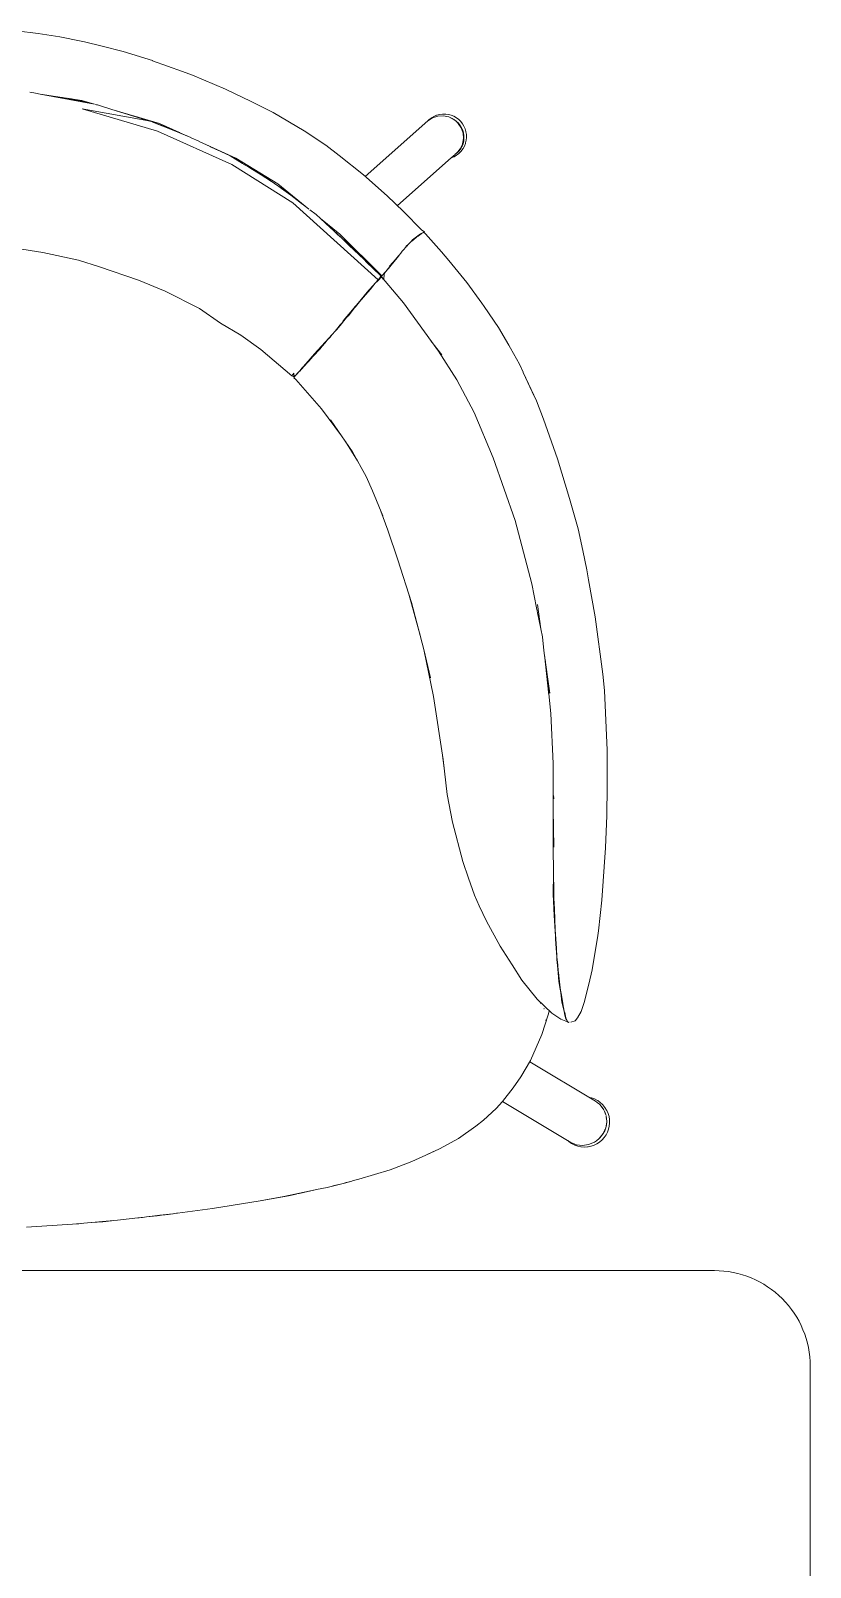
# Model space of a CAD drawing. Header units: millimetres. Extents: x 7998 to 72132, y -12523 to 5591.
# Drawn here: x 65391.8 to 65432.5, y -9574.1 to -9493.9 of the extents above; entities that cross this region are included whole.
import ezdxf

# ---------------------------------------------------------------- set-up
doc = ezdxf.new("R2010")
doc.units = ezdxf.units.MM
doc.layers.add('Xray_Furniture Temporary', color=23, linetype='Continuous', lineweight=15)

msp = doc.modelspace()

# ---------------------------------------------------------------- linework, layer by layer
at = {"layer": 'Xray_Furniture Temporary', "lineweight": 0}
for p, q in [((65391.094, -9493.863), (65392.23, -9494.003)), ((65392.23, -9494.003), (65393.355, -9494.189)), ((65393.355, -9494.189), (65394.479, -9494.409)), ((65394.652, -9494.439), (65394.479, -9494.409)), ((65395.576, -9494.669), (65394.652, -9494.439)), ((65396.659, -9494.951), (65395.576, -9494.669)), ((65396.659, -9494.951), (65398.196, -9495.424)), ((65398.2, -9495.429), (65398.196, -9495.424)), ((65399.771, -9495.983), (65398.2, -9495.429)), ((65400.294, -9496.182), (65399.771, -9495.983)), ((65400.294, -9496.182), (65402.004, -9496.906)), ((65391.891, -9497.088), (65391.789, -9497.075)), ((65392.007, -9497.105), (65391.891, -9497.088)), ((65392.092, -9497.122), (65392.007, -9497.105)), ((65392.335, -9497.17), (65392.092, -9497.122)), ((65394.505, -9497.5), (65392.335, -9497.17)), ((65395.174, -9497.703), (65392.335, -9497.17)), ((65393.495, -9497.347), (65393.959, -9497.434)), ((65393.961, -9497.425), (65393.745, -9497.385)), ((65393.959, -9497.434), (65395.174, -9497.703)), ((65394.967, -9497.65), (65393.961, -9497.425)), ((65403.356, -9497.555), (65402.004, -9496.906)), ((65395.174, -9497.703), (65394.505, -9497.5)), ((65394.521, -9497.947), (65398.461, -9499.11)), ((65398.095, -9498.59), (65394.521, -9497.947)), ((65395.174, -9497.703), (65394.967, -9497.65)), ((65395.247, -9497.721), (65395.226, -9497.715)), ((65395.273, -9497.725), (65395.247, -9497.721)), ((65395.273, -9497.725), (65395.333, -9497.739)), ((65395.333, -9497.739), (65395.375, -9497.75)), ((65395.375, -9497.75), (65396.08, -9497.969)), ((65398.57, -9498.71), (65396.08, -9497.969)), ((65396.08, -9497.969), (65397.839, -9498.508)), ((65403.356, -9497.555), (65404.492, -9498.133)), ((65404.492, -9498.133), (65406.115, -9499.085)), ((65413.024, -9498.277), (65413.044, -9498.27)), ((65413.044, -9498.27), (65413.188, -9498.231)), ((65413.188, -9498.231), (65413.336, -9498.212)), ((65413.336, -9498.212), (65413.358, -9498.212)), ((65413.487, -9498.213), (65413.358, -9498.212)), ((65413.487, -9498.213), (65413.506, -9498.213)), ((65413.653, -9498.233), (65413.506, -9498.213)), ((65413.797, -9498.272), (65413.653, -9498.233)), ((65397.404, -9498.363), (65397.839, -9498.508)), ((65397.841, -9498.499), (65397.664, -9498.44)), ((65397.839, -9498.508), (65397.901, -9498.531)), ((65398.045, -9498.574), (65397.841, -9498.499)), ((65398.045, -9498.574), (65397.901, -9498.531)), ((65398.095, -9498.59), (65398.057, -9498.579)), ((65398.095, -9498.59), (65398.177, -9498.623)), ((65398.74, -9498.83), (65398.177, -9498.623)), ((65398.219, -9498.638), (65398.519, -9498.758)), ((65398.519, -9498.758), (65398.738, -9498.838)), ((65399.604, -9499.177), (65398.57, -9498.71)), ((65398.738, -9498.838), (65399.601, -9499.185)), ((65399.604, -9499.177), (65398.74, -9498.83)), ((65412.579, -9498.561), (65409.307, -9501.471)), ((65412.579, -9498.561), (65412.817, -9498.404)), ((65412.624, -9498.512), (65412.579, -9498.561)), ((65412.742, -9498.42), (65412.624, -9498.512)), ((65412.757, -9498.41), (65412.742, -9498.42)), ((65412.757, -9498.41), (65412.886, -9498.334)), ((65412.817, -9498.404), (65413.09, -9498.316)), ((65413.024, -9498.277), (65412.886, -9498.334)), ((65413.09, -9498.316), (65413.379, -9498.302)), ((65413.379, -9498.302), (65413.665, -9498.363)), ((65413.665, -9498.363), (65413.698, -9498.38)), ((65413.706, -9498.382), (65413.698, -9498.38)), ((65413.837, -9498.437), (65413.706, -9498.382)), ((65413.706, -9498.382), (65413.927, -9498.495)), ((65413.837, -9498.437), (65413.779, -9498.42)), ((65413.935, -9498.33), (65413.797, -9498.272)), ((65413.832, -9498.447), (65413.837, -9498.437)), ((65413.961, -9498.508), (65413.837, -9498.437)), ((65413.837, -9498.437), (65413.889, -9498.476)), ((65413.927, -9498.495), (65413.943, -9498.508)), ((65414.065, -9498.405), (65413.935, -9498.33)), ((65413.957, -9498.515), (65413.943, -9498.508)), ((65413.957, -9498.515), (65413.961, -9498.508)), ((65413.994, -9498.548), (65413.957, -9498.515)), ((65413.961, -9498.508), (65414.075, -9498.595)), ((65414.009, -9498.566), (65413.994, -9498.548)), ((65414.075, -9498.595), (65413.994, -9498.548)), ((65414.009, -9498.566), (65414.064, -9498.608)), ((65414.075, -9498.595), (65414.064, -9498.608)), ((65414.064, -9498.608), (65414.12, -9498.663)), ((65414.171, -9498.701), (65414.064, -9498.608)), ((65414.065, -9498.405), (65414.073, -9498.41)), ((65414.073, -9498.41), (65414.19, -9498.5)), ((65414.177, -9498.696), (65414.075, -9498.595)), ((65414.075, -9498.595), (65414.133, -9498.668)), ((65414.12, -9498.663), (65414.149, -9498.689)), ((65414.149, -9498.689), (65414.156, -9498.699)), ((65414.164, -9498.707), (65414.251, -9498.818)), ((65414.164, -9498.707), (65414.315, -9498.931)), ((65414.177, -9498.696), (65414.171, -9498.701)), ((65414.251, -9498.818), (65414.171, -9498.701)), ((65414.265, -9498.809), (65414.177, -9498.696)), ((65414.295, -9498.603), (65414.19, -9498.5)), ((65414.265, -9498.809), (65414.2, -9498.743)), ((65414.251, -9498.818), (65414.265, -9498.809)), ((65414.251, -9498.818), (65414.315, -9498.931)), ((65414.331, -9498.936), (65414.251, -9498.818)), ((65414.338, -9498.932), (65414.265, -9498.809)), ((65414.265, -9498.809), (65414.303, -9498.895)), ((65414.386, -9498.719), (65414.295, -9498.603)), ((65414.315, -9498.931), (65414.413, -9499.206)), ((65414.315, -9498.931), (65414.323, -9498.94)), ((65414.323, -9498.94), (65414.38, -9499.069)), ((65414.331, -9498.936), (65414.338, -9498.932)), ((65414.428, -9499.202), (65414.331, -9498.936)), ((65414.338, -9498.932), (65414.396, -9499.063)), ((65414.396, -9499.063), (65414.348, -9498.982)), ((65414.396, -9499.063), (65414.38, -9499.069)), ((65414.38, -9499.069), (65414.419, -9499.204)), ((65414.461, -9498.846), (65414.386, -9498.719)), ((65414.436, -9499.201), (65414.396, -9499.063)), ((65414.396, -9499.063), (65414.411, -9499.155)), ((65414.461, -9498.846), (65414.52, -9498.981)), ((65414.52, -9498.981), (65414.562, -9499.122)), ((65402.344, -9500.848), (65398.461, -9499.11)), ((65399.601, -9499.185), (65400.197, -9499.445)), ((65399.631, -9499.189), (65399.604, -9499.177)), ((65399.631, -9499.189), (65400.197, -9499.445)), ((65400.219, -9499.455), (65400.62, -9499.636)), ((65400.637, -9499.644), (65401.209, -9499.912)), ((65400.637, -9499.644), (65401.181, -9499.889)), ((65406.115, -9499.085), (65407.241, -9499.845)), ((65407.241, -9499.845), (65407.951, -9500.368)), ((65414.386, -9499.777), (65414.281, -9500.005)), ((65414.347, -9499.884), (65414.406, -9499.758)), ((65414.386, -9499.777), (65414.347, -9499.884)), ((65414.362, -9499.892), (65414.413, -9499.761)), ((65414.362, -9499.892), (65414.385, -9499.803)), ((65414.39, -9499.77), (65414.386, -9499.777)), ((65414.437, -9499.495), (65414.39, -9499.77)), ((65414.429, -9499.621), (65414.406, -9499.718)), ((65414.406, -9499.758), (65414.429, -9499.621)), ((65414.413, -9499.761), (65414.406, -9499.758)), ((65414.413, -9499.206), (65414.413, -9499.214)), ((65414.413, -9499.214), (65414.437, -9499.495)), ((65414.413, -9499.761), (65414.446, -9499.624)), ((65414.446, -9499.624), (65414.414, -9499.709)), ((65414.419, -9499.204), (65414.44, -9499.342)), ((65414.436, -9499.201), (65414.428, -9499.202)), ((65414.44, -9499.342), (65414.428, -9499.202)), ((65414.444, -9499.482), (65414.429, -9499.621)), ((65414.429, -9499.621), (65414.453, -9499.483)), ((65414.446, -9499.624), (65414.429, -9499.621)), ((65414.457, -9499.341), (65414.433, -9499.252)), ((65414.457, -9499.341), (65414.436, -9499.201)), ((65414.44, -9499.342), (65414.457, -9499.341)), ((65414.44, -9499.342), (65414.444, -9499.482)), ((65414.453, -9499.483), (65414.44, -9499.342)), ((65414.446, -9499.624), (65414.445, -9499.531)), ((65414.461, -9499.483), (65414.446, -9499.624)), ((65414.457, -9499.341), (65414.449, -9499.434)), ((65414.453, -9499.483), (65414.461, -9499.483)), ((65414.461, -9499.483), (65414.457, -9499.341)), ((65414.536, -9499.743), (65414.482, -9499.883)), ((65414.536, -9499.743), (65414.542, -9499.723)), ((65414.542, -9499.723), (65414.576, -9499.579)), ((65414.565, -9499.133), (65414.562, -9499.122)), ((65414.588, -9499.282), (65414.565, -9499.133)), ((65414.576, -9499.579), (65414.591, -9499.431)), ((65414.591, -9499.431), (65414.588, -9499.282)), ((65401.212, -9499.904), (65401.181, -9499.889)), ((65401.209, -9499.912), (65401.232, -9499.924)), ((65401.212, -9499.904), (65402.552, -9500.509)), ((65401.515, -9500.056), (65401.212, -9499.904)), ((65401.232, -9499.924), (65401.515, -9500.056)), ((65401.531, -9500.064), (65402.251, -9500.402)), ((65402.251, -9500.402), (65402.893, -9500.79)), ((65404.744, -9501.856), (65402.552, -9500.509)), ((65407.951, -9500.368), (65409.217, -9501.392)), ((65413.787, -9500.504), (65410.987, -9502.994)), ((65413.794, -9500.502), (65413.787, -9500.504)), ((65413.994, -9500.32), (65413.794, -9500.502)), ((65413.932, -9500.444), (65413.794, -9500.502)), ((65413.932, -9500.444), (65413.944, -9500.438)), ((65413.944, -9500.438), (65414.073, -9500.363)), ((65413.994, -9500.32), (65414.006, -9500.313)), ((65414.006, -9500.313), (65413.998, -9500.316)), ((65414.004, -9500.31), (65414.006, -9500.313)), ((65414.006, -9500.313), (65414.115, -9500.227)), ((65414.075, -9500.247), (65414.006, -9500.313)), ((65414.006, -9500.313), (65414.038, -9500.281)), ((65414.073, -9500.363), (65414.191, -9500.27)), ((65414.095, -9500.233), (65414.075, -9500.247)), ((65414.095, -9500.233), (65414.11, -9500.221)), ((65414.11, -9500.221), (65414.142, -9500.183)), ((65414.115, -9500.227), (65414.11, -9500.221)), ((65414.115, -9500.227), (65414.212, -9500.127)), ((65414.212, -9500.127), (65414.142, -9500.183)), ((65414.142, -9500.183), (65414.155, -9500.161)), ((65414.155, -9500.161), (65414.199, -9500.115)), ((65414.191, -9500.27), (65414.205, -9500.259)), ((65414.199, -9500.115), (65414.245, -9500.053)), ((65414.212, -9500.127), (65414.199, -9500.115)), ((65414.205, -9500.259), (65414.309, -9500.151)), ((65414.295, -9500.014), (65414.212, -9500.127)), ((65414.212, -9500.127), (65414.257, -9500.047)), ((65414.262, -9500.034), (65414.245, -9500.053)), ((65414.245, -9500.053), (65414.257, -9500.047)), ((65414.257, -9500.047), (65414.262, -9500.034)), ((65414.267, -9500.023), (65414.262, -9500.034)), ((65414.273, -9500.022), (65414.267, -9500.023)), ((65414.281, -9500.005), (65414.273, -9500.022)), ((65414.273, -9500.022), (65414.288, -9500.01)), ((65414.347, -9499.884), (65414.281, -9500.005)), ((65414.288, -9500.01), (65414.347, -9499.884)), ((65414.288, -9500.01), (65414.295, -9500.014)), ((65414.295, -9500.014), (65414.362, -9499.892)), ((65414.362, -9499.892), (65414.309, -9499.966)), ((65414.309, -9500.151), (65414.398, -9500.031)), ((65414.347, -9499.884), (65414.362, -9499.892)), ((65414.398, -9500.031), (65414.41, -9500.014)), ((65414.41, -9500.014), (65414.482, -9499.883)), ((65405.523, -9502.843), (65402.344, -9500.848)), ((65404.744, -9501.856), (65402.893, -9500.79)), ((65402.975, -9500.838), (65403.17, -9500.958)), ((65403.17, -9500.958), (65403.272, -9501.016)), ((65403.272, -9501.016), (65403.864, -9501.377)), ((65403.868, -9501.37), (65403.347, -9501.052)), ((65403.864, -9501.377), (65404.415, -9501.736)), ((65404.419, -9501.728), (65403.868, -9501.37)), ((65410.457, -9502.484), (65409.217, -9501.392)), ((65404.415, -9501.736), (65404.499, -9501.794)), ((65404.936, -9502.086), (65404.419, -9501.728)), ((65404.499, -9501.794), (65404.633, -9501.882)), ((65404.633, -9501.882), (65404.721, -9501.947)), ((65404.721, -9501.947), (65404.932, -9502.093)), ((65406.368, -9503.177), (65404.744, -9501.856)), ((65405.892, -9502.804), (65404.744, -9501.856)), ((65404.932, -9502.093), (65405.421, -9502.451)), ((65405.425, -9502.444), (65404.936, -9502.086)), ((65405.421, -9502.451), (65405.888, -9502.811)), ((65405.421, -9502.451), (65405.892, -9502.804)), ((65405.892, -9502.804), (65405.425, -9502.444)), ((65409.977, -9506.872), (65405.523, -9502.843)), ((65405.888, -9502.811), (65406, -9502.902)), ((65406.002, -9502.893), (65405.892, -9502.804)), ((65406.142, -9503.008), (65406.009, -9502.899)), ((65406.009, -9502.899), (65406.147, -9503.003)), ((65411.306, -9503.301), (65410.457, -9502.484)), ((65406.418, -9503.21), (65406.748, -9503.46)), ((65406.964, -9503.661), (65406.748, -9503.46)), ((65407.972, -9504.481), (65406.969, -9503.666)), ((65407.492, -9504.152), (65406.969, -9503.666)), ((65412.256, -9504.266), (65411.306, -9503.301)), ((65407.649, -9504.291), (65407.492, -9504.152)), ((65408.069, -9504.674), (65407.649, -9504.291)), ((65407.865, -9504.499), (65407.649, -9504.291)), ((65407.865, -9504.499), (65408.064, -9504.681)), ((65410.163, -9506.649), (65407.972, -9504.481)), ((65408.064, -9504.681), (65408.474, -9505.066)), ((65408.479, -9505.059), (65408.069, -9504.674)), ((65412.186, -9504.47), (65411.775, -9504.778)), ((65411.937, -9504.664), (65411.875, -9504.714)), ((65411.881, -9504.72), (65411.943, -9504.671)), ((65411.998, -9504.618), (65411.937, -9504.664)), ((65411.943, -9504.671), (65412.004, -9504.625)), ((65412.057, -9504.576), (65411.998, -9504.618)), ((65412.004, -9504.625), (65412.063, -9504.583)), ((65412.112, -9504.538), (65412.057, -9504.576)), ((65412.063, -9504.583), (65412.118, -9504.545)), ((65412.163, -9504.505), (65412.112, -9504.538)), ((65412.118, -9504.545), (65412.125, -9504.54)), ((65412.125, -9504.54), (65412.153, -9504.519)), ((65412.21, -9504.475), (65412.153, -9504.519)), ((65412.21, -9504.475), (65412.163, -9504.505)), ((65412.393, -9504.357), (65412.186, -9504.47)), ((65412.251, -9504.451), (65412.21, -9504.475)), ((65412.285, -9504.432), (65412.251, -9504.451)), ((65412.393, -9504.357), (65412.256, -9504.266)), ((65412.311, -9504.419), (65412.285, -9504.432)), ((65412.366, -9504.384), (65412.311, -9504.419)), ((65412.375, -9504.392), (65412.393, -9504.357)), ((65412.375, -9504.392), (65412.457, -9504.467)), ((65413.282, -9505.401), (65412.457, -9504.467)), ((65391.052, -9505.214), (65392.469, -9505.448)), ((65392.469, -9505.448), (65394.327, -9505.839)), ((65409.242, -9505.806), (65408.474, -9505.066)), ((65408.876, -9505.445), (65408.479, -9505.059)), ((65409.242, -9505.806), (65408.876, -9505.445)), ((65411.071, -9505.584), (65411.157, -9505.477)), ((65411.157, -9505.477), (65411.241, -9505.374)), ((65411.241, -9505.374), (65411.323, -9505.277)), ((65411.399, -9505.176), (65411.323, -9505.277)), ((65411.323, -9505.277), (65411.402, -9505.186)), ((65411.468, -9505.093), (65411.399, -9505.176)), ((65411.471, -9505.097), (65411.399, -9505.176)), ((65411.544, -9505.02), (65411.468, -9505.093)), ((65411.544, -9505.02), (65411.471, -9505.097)), ((65411.477, -9505.103), (65411.55, -9505.026)), ((65411.55, -9505.026), (65411.62, -9504.956)), ((65411.681, -9504.883), (65411.614, -9504.949)), ((65411.62, -9504.956), (65411.687, -9504.89)), ((65411.775, -9504.778), (65411.681, -9504.883)), ((65411.747, -9504.823), (65411.681, -9504.883)), ((65411.687, -9504.89), (65411.753, -9504.829)), ((65411.812, -9504.766), (65411.747, -9504.823)), ((65411.753, -9504.829), (65411.818, -9504.773)), ((65411.875, -9504.714), (65411.812, -9504.766)), ((65411.818, -9504.773), (65411.881, -9504.72)), ((65413.282, -9505.401), (65413.665, -9505.857)), ((65395.432, -9506.195), (65394.327, -9505.839)), ((65395.432, -9506.195), (65397.469, -9506.879)), ((65409.377, -9505.938), (65409.242, -9505.806)), ((65410.105, -9506.641), (65409.377, -9505.938)), ((65410.379, -9506.427), (65410.524, -9506.255)), ((65410.471, -9506.332), (65410.529, -9506.262)), ((65410.588, -9506.178), (65410.524, -9506.255)), ((65410.529, -9506.262), (65410.593, -9506.185)), ((65410.727, -9505.978), (65410.573, -9506.153)), ((65410.657, -9506.093), (65410.588, -9506.178)), ((65410.593, -9506.185), (65410.663, -9506.099)), ((65410.663, -9506.099), (65410.73, -9506.015)), ((65410.724, -9506.009), (65410.73, -9506.015)), ((65410.727, -9505.978), (65410.739, -9505.99)), ((65410.732, -9505.999), (65410.728, -9506.004)), ((65410.728, -9506.004), (65410.734, -9506.01)), ((65410.894, -9505.793), (65410.73, -9505.975)), ((65410.73, -9505.975), (65410.739, -9505.99)), ((65410.739, -9505.99), (65410.732, -9505.999)), ((65410.734, -9506.01), (65410.738, -9506.014)), ((65410.738, -9506.005), (65410.748, -9506)), ((65410.812, -9505.898), (65410.739, -9505.99)), ((65410.739, -9505.99), (65410.745, -9505.996)), ((65410.745, -9505.996), (65410.751, -9505.996)), ((65410.751, -9505.996), (65410.818, -9505.905)), ((65410.894, -9505.793), (65410.812, -9505.898)), ((65410.985, -9505.692), (65410.818, -9505.905)), ((65410.934, -9505.742), (65410.894, -9505.793)), ((65410.934, -9505.742), (65410.94, -9505.736)), ((65411.071, -9505.584), (65410.94, -9505.736)), ((65410.985, -9505.692), (65411.071, -9505.584)), ((65414.615, -9507.014), (65413.665, -9505.857)), ((65398.865, -9507.463), (65397.469, -9506.879)), ((65409.58, -9507.358), (65409.83, -9507.042)), ((65409.977, -9506.872), (65409.695, -9507.181)), ((65409.759, -9507.122), (65409.83, -9507.042)), ((65409.906, -9506.966), (65409.898, -9506.959)), ((65409.906, -9506.966), (65410.028, -9506.844)), ((65410.092, -9506.736), (65409.977, -9506.872)), ((65410.028, -9506.844), (65410.104, -9506.756)), ((65410.088, -9506.678), (65410.101, -9506.697)), ((65410.105, -9506.68), (65410.088, -9506.678)), ((65410.097, -9506.736), (65410.092, -9506.736)), ((65410.097, -9506.736), (65410.1, -9506.733)), ((65410.104, -9506.756), (65410.097, -9506.736)), ((65410.1, -9506.733), (65410.125, -9506.74)), ((65410.101, -9506.697), (65410.105, -9506.68)), ((65410.101, -9506.697), (65410.104, -9506.728)), ((65410.148, -9506.715), (65410.104, -9506.728)), ((65410.125, -9506.74), (65410.104, -9506.756)), ((65410.105, -9506.68), (65410.105, -9506.641)), ((65410.148, -9506.715), (65410.125, -9506.74)), ((65410.163, -9506.649), (65410.135, -9506.684)), ((65410.135, -9506.684), (65410.166, -9506.653)), ((65410.139, -9506.688), (65410.153, -9506.678)), ((65410.249, -9506.833), (65410.139, -9506.688)), ((65410.148, -9506.715), (65411.296, -9508.069)), ((65410.153, -9506.678), (65410.249, -9506.833)), ((65410.166, -9506.653), (65410.163, -9506.649)), ((65410.166, -9506.653), (65410.379, -9506.427)), ((65410.269, -9506.857), (65410.296, -9506.548)), ((65410.296, -9506.548), (65410.369, -9506.45)), ((65410.369, -9506.45), (65410.417, -9506.394)), ((65410.417, -9506.394), (65410.471, -9506.332)), ((65414.615, -9507.014), (65415.393, -9508.09)), ((65398.865, -9507.463), (65400.659, -9508.369)), ((65408.853, -9508.181), (65409.496, -9507.412)), ((65409.074, -9507.928), (65409.12, -9507.873)), ((65409.12, -9507.873), (65409.194, -9507.782)), ((65409.58, -9507.358), (65409.194, -9507.782)), ((65409.332, -9507.62), (65409.194, -9507.782)), ((65409.332, -9507.62), (65409.345, -9507.604)), ((65409.345, -9507.604), (65409.579, -9507.328)), ((65409.572, -9507.322), (65409.496, -9507.412)), ((65409.627, -9507.255), (65409.572, -9507.322)), ((65409.579, -9507.328), (65409.676, -9507.216)), ((65409.58, -9507.358), (65409.759, -9507.122)), ((65409.669, -9507.21), (65409.627, -9507.255)), ((65409.695, -9507.181), (65409.669, -9507.21)), ((65409.676, -9507.216), (65409.759, -9507.122)), ((65400.659, -9508.369), (65401.742, -9509.125)), ((65408.504, -9508.605), (65408.126, -9509.07)), ((65408.151, -9508.999), (65408.641, -9508.438)), ((65408.151, -9508.999), (65408.504, -9508.605)), ((65408.511, -9508.612), (65408.256, -9508.924)), ((65408.742, -9508.336), (65408.411, -9508.762)), ((65408.641, -9508.438), (65408.504, -9508.605)), ((65408.511, -9508.612), (65408.647, -9508.445)), ((65408.646, -9508.428), (65408.641, -9508.438)), ((65408.782, -9508.267), (65408.646, -9508.428)), ((65408.647, -9508.445), (65408.742, -9508.336)), ((65408.742, -9508.336), (65408.788, -9508.273)), ((65408.853, -9508.181), (65408.782, -9508.267)), ((65408.788, -9508.273), (65408.932, -9508.1)), ((65408.932, -9508.1), (65409.074, -9507.928)), ((65413.129, -9510.593), (65411.296, -9508.069)), ((65415.523, -9508.265), (65415.393, -9508.09)), ((65416.267, -9509.348), (65415.523, -9508.265)), ((65401.742, -9509.125), (65402.815, -9509.758)), ((65407.87, -9509.38), (65407.732, -9509.544)), ((65407.831, -9509.441), (65407.732, -9509.544)), ((65407.831, -9509.441), (65407.877, -9509.386)), ((65408, -9509.223), (65407.87, -9509.38)), ((65407.877, -9509.386), (65407.894, -9509.367)), ((65407.894, -9509.367), (65408.007, -9509.229)), ((65408.096, -9509.106), (65408, -9509.223)), ((65408.007, -9509.229), (65408.061, -9509.163)), ((65408.061, -9509.163), (65408.256, -9508.924)), ((65408.125, -9509.076), (65408.096, -9509.106)), ((65408.126, -9509.07), (65408.125, -9509.076)), ((65416.267, -9509.348), (65416.81, -9510.273)), ((65402.815, -9509.758), (65403.848, -9510.504)), ((65407.406, -9509.914), (65406.657, -9510.735)), ((65407.243, -9510.11), (65407.053, -9510.325)), ((65407.059, -9510.331), (65407.203, -9510.169)), ((65407.393, -9509.937), (65407.203, -9510.169)), ((65407.393, -9509.937), (65407.243, -9510.11)), ((65407.346, -9509.979), (65407.393, -9509.937)), ((65407.4, -9509.93), (65407.393, -9509.937)), ((65407.422, -9509.906), (65407.4, -9509.93)), ((65407.406, -9509.914), (65407.584, -9509.718)), ((65407.452, -9509.872), (65407.406, -9509.914)), ((65407.452, -9509.872), (65407.422, -9509.906)), ((65407.441, -9509.893), (65407.422, -9509.906)), ((65407.584, -9509.718), (65407.474, -9509.851)), ((65407.732, -9509.544), (65407.584, -9509.718)), ((65412.737, -9510.053), (65413.299, -9510.78)), ((65416.81, -9510.273), (65416.897, -9510.425)), ((65405.469, -9511.872), (65403.848, -9510.504)), ((65406.211, -9511.244), (65406.657, -9510.735)), ((65406.211, -9511.244), (65406.355, -9511.095)), ((65406.283, -9511.181), (65406.657, -9510.735)), ((65406.39, -9511.071), (65406.283, -9511.181)), ((65406.289, -9511.187), (65406.39, -9511.071)), ((65406.434, -9511.013), (65406.355, -9511.095)), ((65406.433, -9511.031), (65406.39, -9511.071)), ((65406.441, -9511.02), (65406.433, -9511.031)), ((65406.434, -9511.013), (65406.466, -9510.978)), ((65406.441, -9511.02), (65406.469, -9510.991)), ((65406.66, -9510.764), (65406.466, -9510.978)), ((65406.466, -9510.978), (65406.576, -9510.87)), ((65406.469, -9510.991), (65406.473, -9510.984)), ((65406.473, -9510.984), (65406.576, -9510.87)), ((65406.576, -9510.87), (65406.612, -9510.834)), ((65406.612, -9510.834), (65406.666, -9510.77)), ((65406.857, -9510.545), (65406.66, -9510.764)), ((65406.666, -9510.77), (65406.863, -9510.551)), ((65407.053, -9510.325), (65406.857, -9510.545)), ((65406.863, -9510.551), (65407.059, -9510.331)), ((65406.95, -9510.462), (65406.863, -9510.551)), ((65407.059, -9510.331), (65406.95, -9510.462)), ((65413.129, -9510.593), (65414.08, -9512.092)), ((65417.358, -9511.27), (65416.897, -9510.425)), ((65405.469, -9511.872), (65405.581, -9511.744)), ((65405.569, -9511.938), (65405.469, -9511.872)), ((65405.581, -9511.744), (65405.569, -9511.938)), ((65405.598, -9511.953), (65405.69, -9511.836)), ((65405.606, -9511.908), (65405.633, -9511.876)), ((65405.614, -9511.907), (65405.612, -9511.914)), ((65405.657, -9511.862), (65405.614, -9511.907)), ((65405.62, -9511.913), (65405.646, -9511.893)), ((65405.708, -9511.804), (65405.633, -9511.876)), ((65405.646, -9511.893), (65405.671, -9511.86)), ((65405.659, -9511.859), (65405.657, -9511.862)), ((65405.665, -9511.854), (65405.659, -9511.859)), ((65405.708, -9511.804), (65405.665, -9511.854)), ((65405.671, -9511.86), (65405.675, -9511.855)), ((65405.746, -9511.779), (65405.69, -9511.836)), ((65405.69, -9511.836), (65405.72, -9511.814)), ((65405.72, -9511.814), (65405.746, -9511.779)), ((65405.84, -9511.665), (65405.74, -9511.773)), ((65405.84, -9511.665), (65405.746, -9511.779)), ((65405.746, -9511.779), (65405.846, -9511.671)), ((65405.884, -9511.62), (65405.84, -9511.665)), ((65405.846, -9511.671), (65405.891, -9511.626)), ((65405.964, -9511.53), (65405.884, -9511.62)), ((65405.891, -9511.626), (65405.971, -9511.536)), ((65405.986, -9511.499), (65405.964, -9511.53)), ((65405.971, -9511.536), (65406.12, -9511.372)), ((65405.986, -9511.499), (65406.033, -9511.445)), ((65406.063, -9511.414), (65406.033, -9511.445)), ((65406.063, -9511.414), (65406.201, -9511.254)), ((65406.114, -9511.366), (65406.063, -9511.414)), ((65406.217, -9511.251), (65406.114, -9511.366)), ((65406.12, -9511.372), (65406.289, -9511.187)), ((65406.201, -9511.254), (65406.211, -9511.244)), ((65406.255, -9511.211), (65406.217, -9511.251)), ((65406.283, -9511.181), (65406.255, -9511.211)), ((65417.552, -9511.688), (65417.358, -9511.27)), ((65417.552, -9511.688), (65417.559, -9511.703)), ((65417.559, -9511.703), (65418.149, -9512.978)), ((65417.559, -9511.703), (65418.255, -9513.191)), ((65405.584, -9511.922), (65405.569, -9511.938)), ((65405.569, -9511.938), (65405.587, -9511.934)), ((65405.594, -9511.948), (65405.574, -9511.983)), ((65405.681, -9512.067), (65405.574, -9511.983)), ((65405.606, -9511.908), (65405.584, -9511.922)), ((65405.584, -9511.922), (65405.587, -9511.934)), ((65405.587, -9511.934), (65405.606, -9511.908)), ((65405.612, -9511.914), (65405.587, -9511.934)), ((65405.594, -9511.94), (65405.62, -9511.913)), ((65405.594, -9511.948), (65405.62, -9511.913)), ((65405.612, -9511.914), (65405.594, -9511.94)), ((65405.594, -9511.94), (65405.594, -9511.948)), ((65407.03, -9513.599), (65405.681, -9512.067)), ((65414.08, -9512.092), (65414.999, -9513.792)), ((65418.62, -9514.133), (65418.255, -9513.191)), ((65408.058, -9515.005), (65407.03, -9513.599)), ((65407.487, -9514.178), (65408.641, -9515.85)), ((65414.999, -9513.792), (65415.989, -9516.164)), ((65418.62, -9514.133), (65419.336, -9516.214)), ((65408.9, -9516.322), (65408.27, -9515.312)), ((65408.641, -9515.85), (65409.349, -9517.14)), ((65417.129, -9519.422), (65415.989, -9516.164)), ((65419.972, -9518.287), (65419.336, -9516.214)), ((65409.689, -9517.875), (65409.349, -9517.14)), ((65410.218, -9519.18), (65409.689, -9517.875)), ((65419.972, -9518.287), (65420.419, -9519.861)), ((65410.121, -9518.94), (65410.486, -9519.931)), ((65418.01, -9522.743), (65417.129, -9519.422)), ((65420.419, -9519.861), (65420.669, -9520.987)), ((65411.015, -9521.478), (65410.486, -9519.931)), ((65411.015, -9521.478), (65411.712, -9523.712)), ((65420.872, -9522.005), (65420.669, -9520.987)), ((65420.968, -9522.527), (65420.872, -9522.005)), ((65418.01, -9522.743), (65418.255, -9523.982)), ((65421.302, -9524.455), (65420.968, -9522.527)), ((65412.182, -9525.484), (65411.576, -9523.276)), ((65412.362, -9526.166), (65411.712, -9523.712)), ((65418.473, -9525.085), (65418.292, -9523.806)), ((65418.287, -9524.137), (65418.255, -9523.982)), ((65418.306, -9524.242), (65418.287, -9524.137)), ((65418.306, -9524.242), (65418.555, -9525.498)), ((65421.706, -9527.451), (65421.302, -9524.455)), ((65418.619, -9526.048), (65418.555, -9525.498)), ((65412.362, -9526.166), (65412.717, -9527.643)), ((65412.874, -9528.616), (65412.362, -9526.166)), ((65418.653, -9526.357), (65418.619, -9526.048)), ((65418.949, -9528.444), (65418.653, -9526.357)), ((65418.782, -9527.44), (65418.665, -9526.437)), ((65418.899, -9528.541), (65418.665, -9526.437)), ((65418.791, -9527.439), (65418.697, -9526.666)), ((65419.002, -9529.504), (65418.782, -9527.44)), ((65418.868, -9528.189), (65418.791, -9527.439)), ((65421.706, -9527.451), (65421.79, -9528.303)), ((65412.874, -9528.616), (65413.367, -9531.903)), ((65418.899, -9528.541), (65418.868, -9528.189)), ((65421.929, -9531.423), (65421.79, -9528.303)), ((65419.002, -9529.504), (65419.122, -9532.109)), ((65413.421, -9532.357), (65413.316, -9531.56)), ((65413.367, -9531.903), (65413.584, -9533.727)), ((65421.929, -9531.423), (65421.935, -9533.32)), ((65419.122, -9532.109), (65419.122, -9533.722)), ((65421.917, -9534.836), (65421.935, -9533.32)), ((65413.857, -9535.18), (65413.584, -9533.727)), ((65419.124, -9533.734), (65419.122, -9533.792)), ((65419.122, -9534.147), (65419.124, -9533.993)), ((65419.122, -9534.147), (65419.122, -9534.209)), ((65419.124, -9534.354), (65419.122, -9534.209)), ((65419.123, -9534.524), (65419.124, -9534.354)), ((65419.124, -9533.734), (65419.148, -9533.892)), ((65419.148, -9533.951), (65419.124, -9533.804)), ((65419.124, -9533.993), (65419.124, -9533.804)), ((65419.123, -9534.524), (65419.149, -9536.476)), ((65419.123, -9535.701), (65419.123, -9534.524)), ((65421.852, -9536.523), (65421.917, -9534.836)), ((65413.857, -9535.18), (65414.4, -9537.222)), ((65419.122, -9536.26), (65419.123, -9535.701)), ((65419.124, -9536.286), (65419.122, -9536.26)), ((65419.125, -9536.868), (65419.124, -9536.286)), ((65421.66, -9539.24), (65421.852, -9536.523)), ((65414.4, -9537.222), (65414.692, -9538.105)), ((65419.129, -9537.447), (65419.125, -9536.868)), ((65419.128, -9537.858), (65419.129, -9537.447)), ((65419.135, -9538.021), (65419.129, -9537.447)), ((65414.692, -9538.105), (65415.007, -9538.984)), ((65419.121, -9538.932), (65419.128, -9537.858)), ((65419.135, -9538.021), (65419.128, -9537.858)), ((65419.145, -9538.591), (65419.135, -9538.021)), ((65415.007, -9538.984), (65415.249, -9539.54)), ((65419.17, -9540.053), (65419.121, -9538.932)), ((65419.16, -9539.155), (65419.145, -9538.591)), ((65419.178, -9539.694), (65419.16, -9539.155)), ((65419.169, -9539.711), (65419.16, -9539.155)), ((65415.249, -9539.54), (65415.636, -9540.348)), ((65419.212, -9540.693), (65419.169, -9539.711)), ((65419.172, -9539.782), (65419.179, -9539.743)), ((65419.178, -9539.701), (65419.178, -9539.694)), ((65419.178, -9539.71), (65419.178, -9539.701)), ((65419.2, -9540.252), (65419.178, -9539.71)), ((65421.66, -9539.24), (65421.478, -9540.853)), ((65415.636, -9540.348), (65416.353, -9541.652)), ((65419.231, -9541.125), (65419.17, -9540.053)), ((65419.225, -9540.777), (65419.2, -9540.252)), ((65419.212, -9540.693), (65419.216, -9540.778)), ((65419.231, -9541.125), (65419.216, -9540.778)), ((65419.253, -9541.281), (65419.225, -9540.777)), ((65419.231, -9541.125), (65419.244, -9541.282)), ((65419.244, -9541.282), (65419.274, -9541.761)), ((65419.283, -9541.761), (65419.253, -9541.281)), ((65421.447, -9541.093), (65421.16, -9542.891)), ((65421.447, -9541.093), (65421.478, -9540.853)), ((65416.971, -9542.628), (65416.353, -9541.652)), ((65419.274, -9541.761), (65419.307, -9542.212)), ((65419.316, -9542.211), (65419.283, -9541.761)), ((65419.315, -9542.365), (65419.307, -9542.212)), ((65419.307, -9542.212), (65419.331, -9542.497)), ((65419.331, -9542.497), (65419.315, -9542.365)), ((65419.352, -9542.63), (65419.316, -9542.211)), ((65416.971, -9542.628), (65417.481, -9543.428)), ((65419.331, -9542.497), (65419.33, -9542.505)), ((65419.419, -9543.36), (65419.33, -9542.505)), ((65419.338, -9542.47), (65419.331, -9542.497)), ((65419.418, -9543.492), (65419.341, -9542.611)), ((65419.383, -9542.946), (65419.352, -9542.63)), ((65419.377, -9542.96), (65419.383, -9542.946)), ((65419.389, -9543.013), (65419.383, -9542.946)), ((65419.389, -9543.013), (65419.385, -9543.034)), ((65419.428, -9543.359), (65419.389, -9543.013)), ((65421.16, -9542.891), (65420.985, -9543.634)), ((65418.273, -9544.409), (65417.481, -9543.428)), ((65419.418, -9543.492), (65419.491, -9543.904)), ((65419.419, -9543.36), (65419.491, -9543.904)), ((65419.467, -9543.673), (65419.428, -9543.359)), ((65419.507, -9543.954), (65419.467, -9543.673)), ((65419.491, -9543.904), (65419.498, -9543.955)), ((65419.498, -9543.955), (65419.515, -9544.087)), ((65419.546, -9544.204), (65419.507, -9543.954)), ((65420.738, -9544.598), (65420.985, -9543.634)), ((65419.051, -9545.154), (65418.273, -9544.409)), ((65418.463, -9544.645), (65418.472, -9544.65)), ((65418.475, -9544.643), (65418.464, -9544.638)), ((65419.576, -9544.565), (65419.515, -9544.087)), ((65419.515, -9544.087), (65419.537, -9544.206)), ((65419.537, -9544.206), (65419.574, -9544.426)), ((65419.583, -9544.425), (65419.546, -9544.204)), ((65419.574, -9544.426), (65419.61, -9544.618)), ((65419.668, -9544.972), (65419.576, -9544.565)), ((65419.619, -9544.617), (65419.583, -9544.425)), ((65419.61, -9544.618), (65419.643, -9544.783)), ((65419.628, -9544.664), (65419.619, -9544.617)), ((65419.628, -9544.664), (65419.679, -9544.937)), ((65419.643, -9544.783), (65419.672, -9544.922)), ((65420.571, -9545.056), (65420.738, -9544.598)), ((65418.533, -9546.261), (65418.853, -9545.238)), ((65418.648, -9544.917), (65418.637, -9544.912)), ((65418.638, -9544.909), (65418.649, -9544.914)), ((65418.739, -9545.55), (65418.759, -9545.482)), ((65418.912, -9545.04), (65418.853, -9545.238)), ((65418.901, -9545.034), (65418.912, -9545.04)), ((65418.902, -9545.031), (65418.912, -9545.04)), ((65418.912, -9545.04), (65418.942, -9545.049)), ((65419.519, -9545.468), (65419.051, -9545.154)), ((65419.519, -9545.468), (65419.781, -9545.565)), ((65419.668, -9544.972), (65419.721, -9545.25)), ((65419.672, -9544.922), (65419.679, -9544.937)), ((65419.679, -9544.937), (65419.698, -9545.038)), ((65419.698, -9545.038), (65419.718, -9545.12)), ((65419.776, -9545.388), (65419.718, -9545.12)), ((65419.721, -9545.25), (65419.718, -9545.255)), ((65419.77, -9545.448), (65419.718, -9545.255)), ((65419.749, -9545.266), (65419.721, -9545.25)), ((65419.747, -9545.291), (65419.756, -9545.296)), ((65419.836, -9545.516), (65419.77, -9545.448)), ((65419.879, -9545.609), (65419.776, -9545.388)), ((65419.879, -9545.609), (65419.781, -9545.565)), ((65420.031, -9545.618), (65420.261, -9545.545)), ((65420.261, -9545.545), (65420.39, -9545.395)), ((65420.571, -9545.056), (65420.39, -9545.395)), ((65418.533, -9546.261), (65417.935, -9547.617)), ((65419.92, -9545.627), (65419.879, -9545.609)), ((65419.92, -9545.627), (65419.925, -9545.618)), ((65419.92, -9545.627), (65419.942, -9545.624)), ((65419.942, -9545.624), (65419.93, -9545.612)), ((65419.945, -9545.613), (65419.93, -9545.612)), ((65419.942, -9545.624), (65419.945, -9545.613)), ((65417.935, -9547.617), (65417.434, -9548.477)), ((65421.328, -9549.744), (65417.897, -9547.682)), ((65417.029, -9549.039), (65417.434, -9548.477)), ((65417.029, -9549.039), (65416.474, -9549.753)), ((65421.106, -9549.567), (65420.994, -9549.543)), ((65421.106, -9549.567), (65421.121, -9549.571)), ((65421.121, -9549.571), (65421.277, -9549.627)), ((65416.144, -9550.115), (65415.472, -9550.736)), ((65416.474, -9549.753), (65416.144, -9550.115)), ((65420.041, -9551.893), (65416.476, -9549.751)), ((65421.277, -9549.627), (65421.425, -9549.703)), ((65421.412, -9549.81), (65421.328, -9549.744)), ((65421.412, -9549.81), (65421.477, -9549.855)), ((65421.425, -9549.703), (65421.442, -9549.713)), ((65421.442, -9549.713), (65421.578, -9549.809)), ((65421.477, -9549.855), (65421.457, -9549.845)), ((65421.477, -9549.855), (65421.475, -9549.859)), ((65421.511, -9549.887), (65421.477, -9549.855)), ((65421.477, -9549.855), (65421.489, -9549.87)), ((65421.577, -9549.939), (65421.511, -9549.887)), ((65421.765, -9550.194), (65421.577, -9549.939)), ((65421.578, -9549.809), (65421.7, -9549.922)), ((65421.616, -9549.993), (65421.689, -9550.081)), ((65421.689, -9550.081), (65421.664, -9550.057)), ((65421.686, -9550.083), (65421.689, -9550.081)), ((65421.689, -9550.081), (65421.731, -9550.149)), ((65421.689, -9550.081), (65421.703, -9550.11)), ((65421.7, -9549.922), (65421.716, -9549.938)), ((65421.716, -9549.938), (65421.821, -9550.067)), ((65421.775, -9550.22), (65421.836, -9550.356)), ((65421.867, -9550.46), (65421.775, -9550.22)), ((65421.836, -9550.356), (65421.812, -9550.316)), ((65421.909, -9550.208), (65421.821, -9550.067)), ((65421.836, -9550.356), (65421.828, -9550.359)), ((65421.867, -9550.46), (65421.836, -9550.356)), ((65421.836, -9550.356), (65421.843, -9550.398)), ((65421.909, -9550.208), (65421.92, -9550.228)), ((65421.92, -9550.228), (65421.987, -9550.379)), ((65421.987, -9550.379), (65422.034, -9550.537)), ((65415.084, -9551.052), (65414.166, -9551.69)), ((65415.472, -9550.736), (65415.084, -9551.052)), ((65421.732, -9551.425), (65421.861, -9551.131)), ((65421.861, -9551.131), (65421.806, -9551.284)), ((65421.861, -9551.131), (65421.911, -9550.821)), ((65421.861, -9551.131), (65421.896, -9550.979)), ((65421.896, -9550.979), (65421.876, -9551.035)), ((65421.881, -9550.507), (65421.879, -9550.491)), ((65421.881, -9550.507), (65421.906, -9550.663)), ((65421.911, -9550.807), (65421.881, -9550.507)), ((65421.896, -9550.979), (65421.885, -9550.977)), ((65421.906, -9550.663), (65421.891, -9550.61)), ((65421.896, -9550.979), (65421.895, -9550.917)), ((65421.896, -9550.664), (65421.906, -9550.663)), ((65421.911, -9550.821), (65421.896, -9550.979)), ((65421.906, -9550.663), (65421.902, -9550.716)), ((65421.906, -9550.663), (65421.911, -9550.807)), ((65421.911, -9550.811), (65421.911, -9550.807)), ((65421.911, -9550.811), (65421.911, -9550.821)), ((65422.012, -9551.203), (65421.956, -9551.357)), ((65422.012, -9551.203), (65422.049, -9551.043)), ((65422.034, -9550.537), (65422.061, -9550.701)), ((65422.049, -9551.043), (65422.065, -9550.881)), ((65422.061, -9550.701), (65422.066, -9550.868)), ((65422.066, -9550.868), (65422.065, -9550.881)), ((65413.178, -9552.237), (65414.166, -9551.69)), ((65419.882, -9551.797), (65419.927, -9551.839)), ((65419.939, -9551.849), (65419.927, -9551.839)), ((65420.075, -9551.945), (65419.939, -9551.849)), ((65420.041, -9551.893), (65420.333, -9552.015)), ((65420.222, -9552.021), (65420.075, -9551.945)), ((65420.65, -9552.055), (65420.968, -9552.011)), ((65420.968, -9552.011), (65421.268, -9551.886)), ((65421.405, -9551.966), (65421.256, -9552.038)), ((65421.268, -9551.886), (65421.373, -9551.805)), ((65421.415, -9551.778), (65421.373, -9551.805)), ((65421.415, -9551.778), (65421.398, -9551.786)), ((65421.544, -9551.874), (65421.405, -9551.966)), ((65421.413, -9551.775), (65421.415, -9551.778)), ((65421.459, -9551.74), (65421.415, -9551.778)), ((65421.415, -9551.778), (65421.428, -9551.763)), ((65421.459, -9551.74), (65421.527, -9551.688)), ((65421.527, -9551.688), (65421.724, -9551.437)), ((65421.67, -9551.765), (65421.544, -9551.874)), ((65421.557, -9551.65), (65421.642, -9551.556)), ((65421.642, -9551.556), (65421.607, -9551.587)), ((65421.642, -9551.556), (65421.635, -9551.551)), ((65421.724, -9551.437), (65421.642, -9551.556)), ((65421.642, -9551.556), (65421.665, -9551.513)), ((65421.67, -9551.765), (65421.678, -9551.758)), ((65421.678, -9551.758), (65421.787, -9551.637)), ((65421.73, -9551.43), (65421.732, -9551.425)), ((65421.806, -9551.284), (65421.732, -9551.425)), ((65421.806, -9551.284), (65421.772, -9551.333)), ((65421.881, -9551.502), (65421.787, -9551.637)), ((65421.796, -9551.279), (65421.806, -9551.284)), ((65421.806, -9551.284), (65421.82, -9551.225)), ((65421.956, -9551.357), (65421.881, -9551.502)), ((65411.736, -9552.891), (65412.464, -9552.566)), ((65412.461, -9552.555), (65412.877, -9552.368)), ((65413.178, -9552.237), (65412.464, -9552.566)), ((65412.948, -9552.337), (65412.877, -9552.368)), ((65420.241, -9552.029), (65420.222, -9552.021)), ((65420.241, -9552.029), (65420.397, -9552.085)), ((65420.333, -9552.015), (65420.65, -9552.055)), ((65420.56, -9552.12), (65420.397, -9552.085)), ((65420.56, -9552.12), (65420.583, -9552.123)), ((65420.583, -9552.123), (65420.748, -9552.136)), ((65420.748, -9552.136), (65420.914, -9552.126)), ((65420.914, -9552.126), (65420.937, -9552.122)), ((65421.078, -9552.094), (65420.937, -9552.122)), ((65421.078, -9552.094), (65421.099, -9552.09)), ((65421.256, -9552.038), (65421.099, -9552.09)), ((65410.599, -9553.317), (65408.969, -9553.817)), ((65411.736, -9552.891), (65410.599, -9553.317)), ((65405.049, -9554.716), (65406.684, -9554.372)), ((65406.684, -9554.372), (65405.86, -9554.553)), ((65406.763, -9554.356), (65406.684, -9554.372)), ((65407.315, -9554.239), (65406.763, -9554.356)), ((65408.083, -9554.058), (65407.315, -9554.239)), ((65408.083, -9554.058), (65407.619, -9554.161)), ((65408.553, -9553.929), (65408.083, -9554.058)), ((65408.083, -9554.058), (65408.462, -9553.947)), ((65408.294, -9553.989), (65408.401, -9553.965)), ((65408.462, -9553.947), (65408.553, -9553.929)), ((65408.553, -9553.929), (65408.684, -9553.89)), ((65408.969, -9553.817), (65408.684, -9553.89)), ((65403.819, -9554.941), (65401.332, -9555.339)), ((65403.819, -9554.941), (65405.291, -9554.678)), ((65403.819, -9554.941), (65405.049, -9554.716)), ((65405.696, -9554.589), (65405.291, -9554.678)), ((65405.696, -9554.589), (65405.742, -9554.581)), ((65405.742, -9554.581), (65405.86, -9554.553)), ((65396.366, -9555.96), (65394.609, -9556.115)), ((65395.598, -9556.039), (65396.057, -9555.987)), ((65396.366, -9555.96), (65397.425, -9555.835)), ((65397.499, -9555.827), (65397.425, -9555.835)), ((65397.612, -9555.813), (65397.499, -9555.827)), ((65397.641, -9555.809), (65397.612, -9555.813)), ((65397.682, -9555.806), (65397.641, -9555.809)), ((65397.884, -9555.782), (65397.682, -9555.806)), ((65397.884, -9555.782), (65398.458, -9555.713)), ((65398.45, -9555.729), (65397.884, -9555.782)), ((65398.45, -9555.729), (65398.794, -9555.678)), ((65398.589, -9555.699), (65398.458, -9555.713)), ((65398.589, -9555.699), (65398.75, -9555.678)), ((65398.923, -9555.659), (65398.75, -9555.678)), ((65398.75, -9555.678), (65398.794, -9555.678)), ((65398.814, -9555.678), (65398.794, -9555.678)), ((65398.814, -9555.678), (65398.86, -9555.671)), ((65398.86, -9555.671), (65399.016, -9555.655)), ((65398.923, -9555.659), (65398.86, -9555.671)), ((65398.923, -9555.659), (65398.969, -9555.652)), ((65399.088, -9555.639), (65398.969, -9555.652)), ((65399.088, -9555.639), (65399.016, -9555.655)), ((65399.132, -9555.633), (65399.088, -9555.639)), ((65399.266, -9555.618), (65399.132, -9555.633)), ((65399.284, -9555.615), (65399.266, -9555.618)), ((65399.458, -9555.595), (65399.284, -9555.615)), ((65399.464, -9555.594), (65399.458, -9555.595)), ((65399.504, -9555.589), (65399.464, -9555.594)), ((65401.332, -9555.339), (65399.504, -9555.589)), ((65394.024, -9556.165), (65391.618, -9556.324)), ((65394.024, -9556.165), (65394.227, -9556.148)), ((65394.254, -9556.146), (65394.227, -9556.148)), ((65394.347, -9556.141), (65394.254, -9556.146)), ((65394.463, -9556.129), (65394.347, -9556.141)), ((65394.478, -9556.128), (65394.463, -9556.129)), ((65394.609, -9556.115), (65394.478, -9556.128)), ((65395.011, -9556.079), (65395.598, -9556.039))]:
    msp.add_line(p, q, dxfattribs=at)
at = {"layer": 'Xray_Furniture Temporary', "linetype": 'Continuous', "lineweight": 0}
msp.add_lwpolyline([(65197.541, -9558.584), (65427.541, -9558.584, -0.414214), (65432.541, -9563.584), (65432.541, -9673.584, -0.414214), (65427.541, -9678.584), (65197.541, -9678.584, -0.414214), (65192.541, -9673.584), (65192.541, -9563.584, -0.414214)], format="xyb", close=True, dxfattribs=at)

doc.saveas('drawing.dxf')
